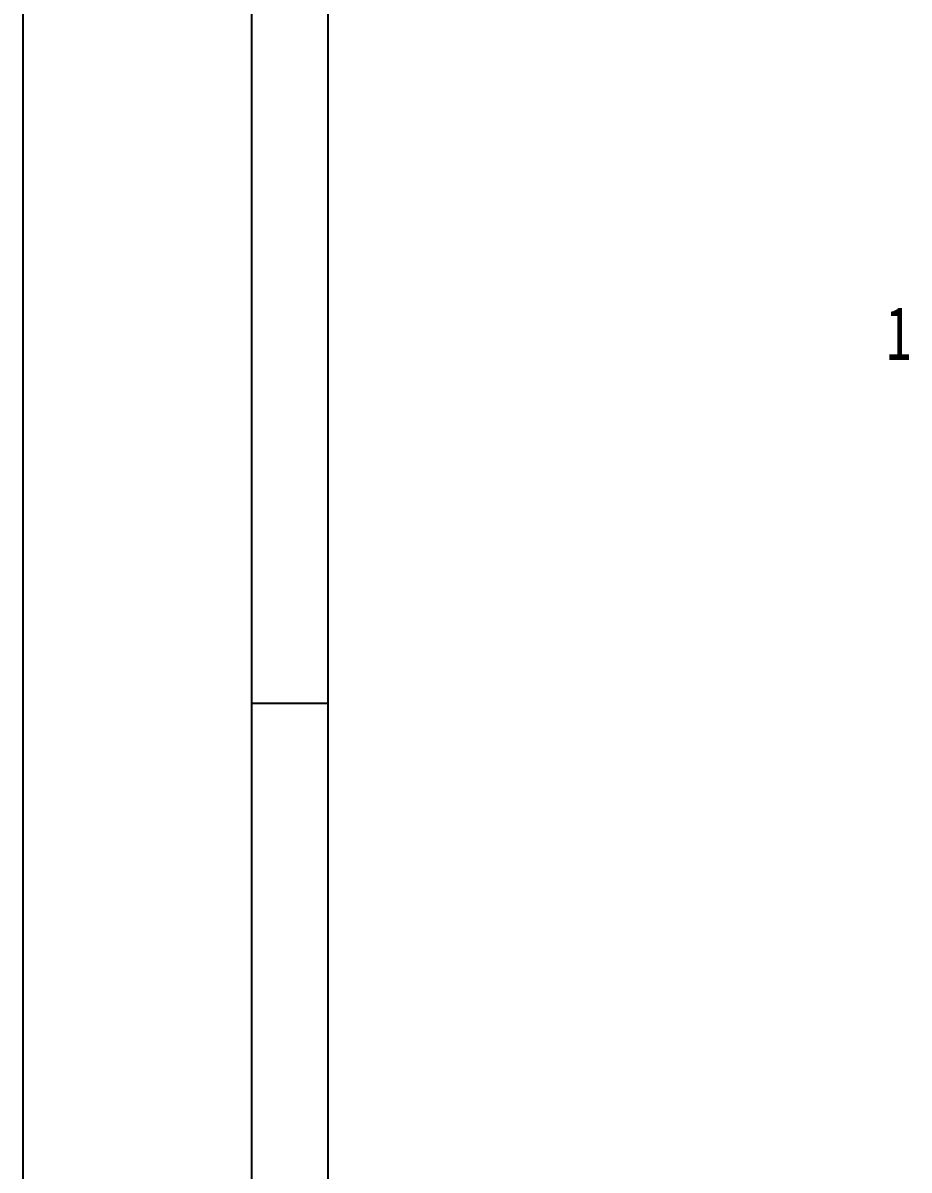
# Model space of a CAD drawing. Header units: inches. Extents: x 47316 to 59086, y 3141 to 11743.
# Drawn here: x 50247.9 to 50306.1, y 7559.6 to 7634.9 of the extents above; entities that cross this region are included whole.
import ezdxf

# ---------------------------------------------------------------- set-up
doc = ezdxf.new("R2010")
doc.units = ezdxf.units.IN
doc.header["$MEASUREMENT"] = 0
doc.styles.get("Standard").update_dxf_attribs({"font": ''})
doc.styles.get('Standard').set_extended_font_data('SimSun')

msp = doc.modelspace()

# ---------------------------------------------------------------- linework, layer by layer
at = {"color": 0, "lineweight": -3}
for p, q in [((50247.929, 7710.202), (50247.929, 6869.202)), ((50262.929, 7690.202), (50262.929, 7437.368)), ((50267.929, 7690.202), (50267.929, 6890.202)), ((50267.929, 7590.202), (50262.929, 7590.202))]:
    msp.add_line(p, q, dxfattribs=at)

# ---------------------------------------------------------------- texts
at = {"color": 0, "lineweight": -3, "width": 0.7}
msp.add_text('1', height=3.5, dxfattribs=at).set_placement((50304.58, 7612.769))

doc.saveas('drawing.dxf')
